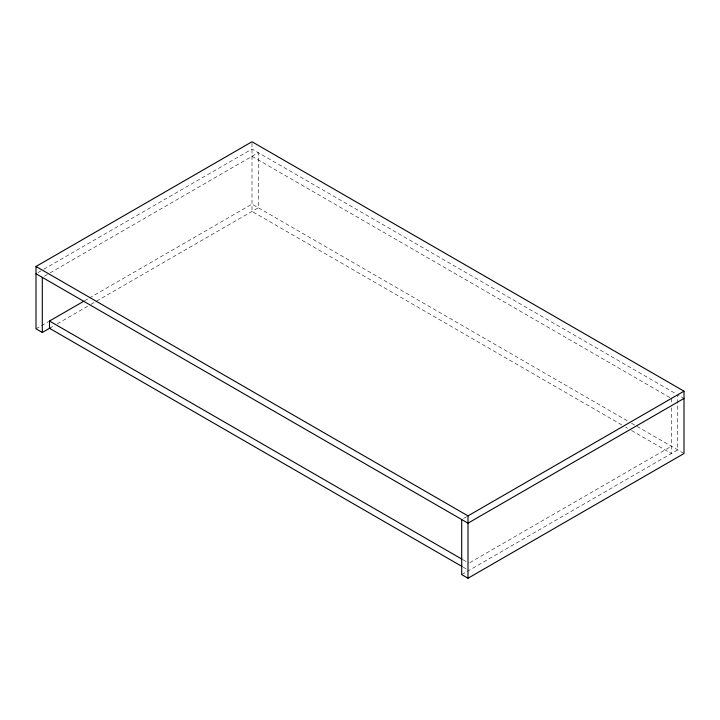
<?xml version="1.0" encoding="UTF-8"?>
<svg xmlns="http://www.w3.org/2000/svg" width="720" height="720" viewBox="0 0 720 720"><rect width="100%" height="100%" fill="white"/><g stroke="black" fill="none" stroke-linecap="round" stroke-linejoin="round"><path stroke-width="0.54" stroke-dasharray="3.6 2.7" d="M37.944 272.619L42.813 269.811M43.785 269.253L252 149.04L676.215 393.957M44.244 276.255L49.113 273.447M50.085 272.889L258.3 152.676L258.3 207.756L89.415 305.262M36 328.824L48.645 321.525M84.546 300.798L88.443 298.548M89.415 297.981L252 204.12L628.074 421.245M49.5 328.302L53.973 325.719M57.285 323.811L88.443 305.82M463.644 518.4L466.569 516.708M469.872 562.608L671.4 446.256M461.7 574.596L677.7 449.892L677.7 394.812L683.1 397.935M252 156.312L670.428 397.89M631.503 423.225L684 453.528M621.774 424.881L252 211.392L252 141.759M625.662 427.122L627.615 428.247M631.503 430.497L671.4 453.528L671.4 407.439M463.059 559.8L468.9 563.166M463.059 567.072L466.956 569.322M671.4 398.448L671.4 402.948"/><path stroke-width="1.08" d="M50.085 327.969L42.3 332.46L36 328.824L36 266.472L252 141.759L684 391.176L684 453.528L468 578.241L461.7 574.596L461.7 519.516M462.087 566.514L49.5 328.302L49.5 321.03L83.574 301.356M36 266.472L468 515.88L684 391.176M684 398.448L468 523.161L36 273.744M49.5 321.03L462.087 559.233M468 515.88L468 578.241M42.3 277.38L42.3 332.46"/></g></svg>
